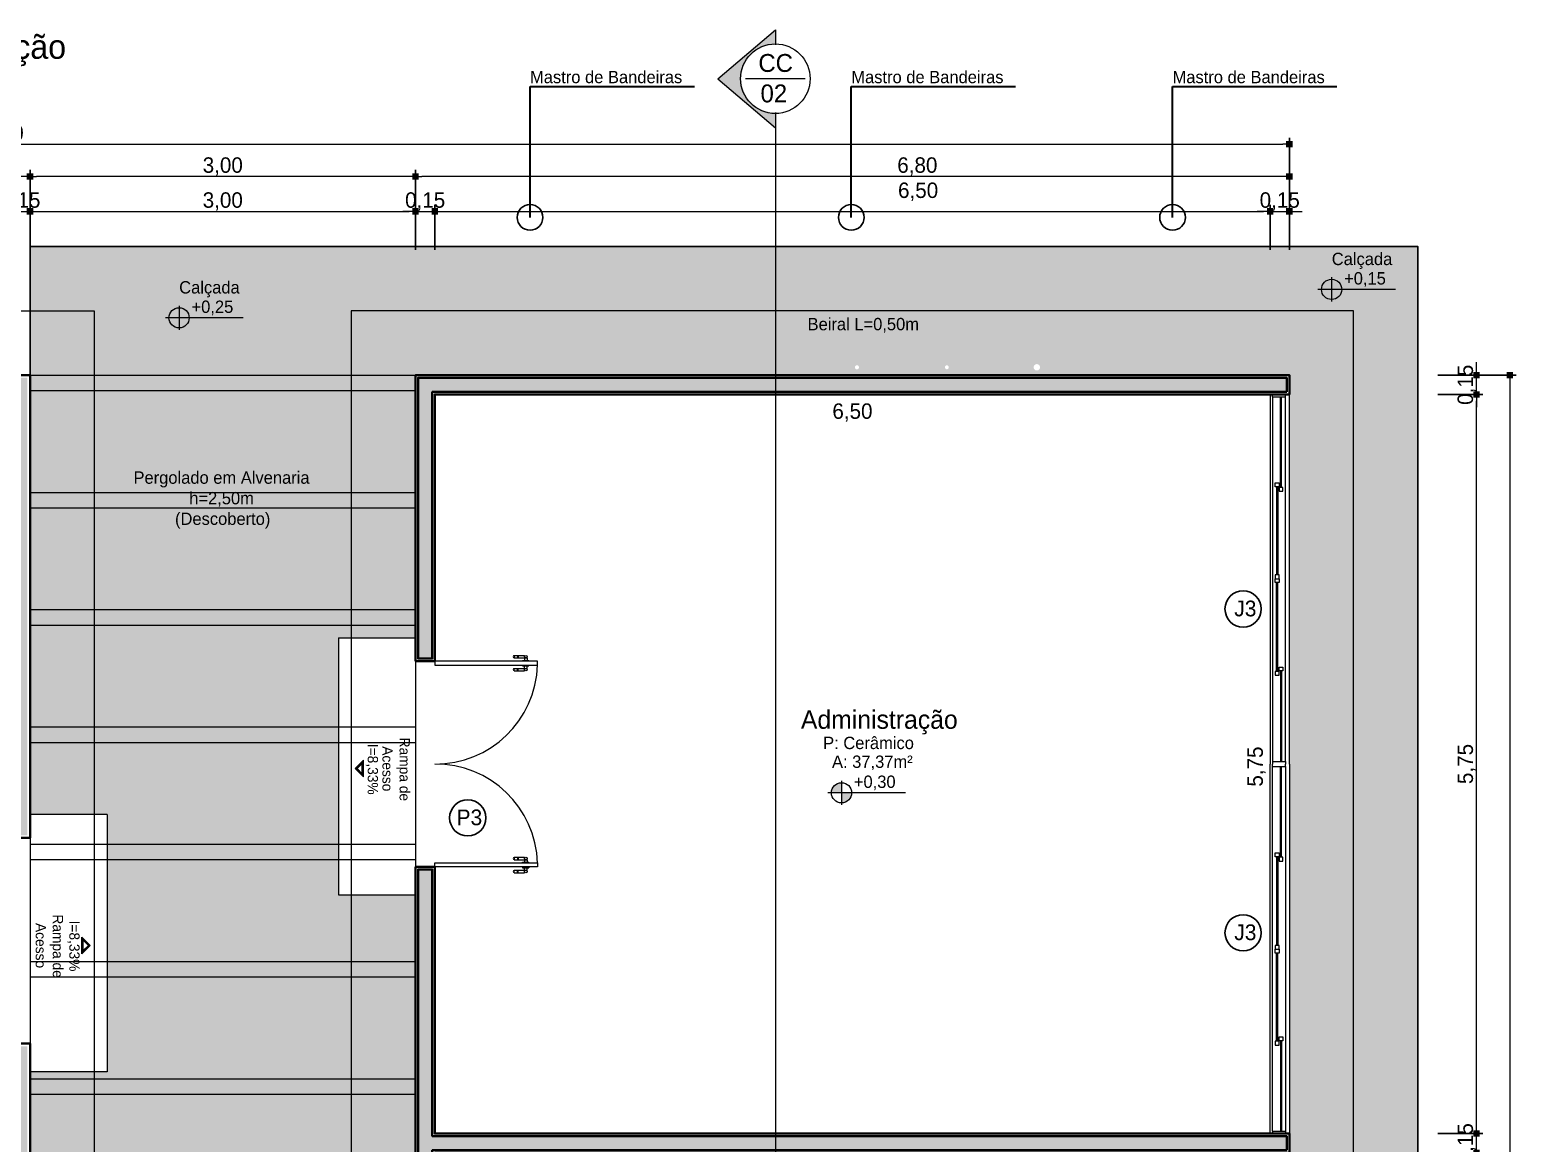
# Model space of a CAD drawing. Header units: millimetres. Extents: x 3006 to 6000, y 1661 to 3774.
# Drawn here: x 3667.03 to 3678.59, y 1816.68 to 1825.34 of the extents above; entities that cross this region are included whole.
import ezdxf

# ---------------------------------------------------------------- set-up
doc = ezdxf.new("R2010")
doc.units = ezdxf.units.MM
doc.header["$LTSCALE"] = 10
doc.linetypes.add('ACAD_ISO03W100', pattern=[30, 12, -18])
for name, color, linetype, lineweight in [('.10', 200, 'Continuous', 9), ('.10 ultra fina', 240, 'Continuous', 5), ('.15', 150, 'Continuous', 15), ('.20', 130, 'Continuous', 20), ('.30', 50, 'Continuous', 30), ('.40', 20, 'Continuous', 40), ('.40 Interno parede', 27, 'Continuous', 40), ('COTAS', 230, 'Continuous', 15), ('MARCAÇÕES', 230, 'Continuous', 15)]:
    doc.layers.add(name, color=color, linetype=linetype, lineweight=lineweight)
for name, color, linetype in [('.20 hachura', 185, 'Continuous'), ('ARQ-MASTRO', 2, 'Continuous'), ('Escrita', 34, 'Continuous')]:
    doc.layers.add(name, color=color, linetype=linetype)
doc.styles.add('Texto Wilian', font='himalaya.ttf')
doc.dimstyles.new('Cota 1-75 Exter WMJ', dxfattribs={"dimtxt": 0.12, "dimasz": 0.05, "dimexe": 0.05, "dimexo": 0.1, "dimgap": 0.002, "dimtad": 1, "dimzin": 1, "dimtxsty": 'Texto Wilian', "dimblk": 'BOXFILLED', "dimcen": 2.5, "dimclrd": 230, "dimclre": 230, "dimclrt": 104, "dimazin": 0, "dimtfac": 1, "dimtix": 1, "dimtmove": 0, "dimatfit": 3, "dimfxl": 0.3, "dimfxlon": 1, "dimlwd": 20, "dimarcsym": 1})
doc.dimstyles.new('Cota 1-75 Interna WMJ', dxfattribs={"dimtxt": 0.12, "dimasz": 0.01, "dimexe": 1.25, "dimexo": 0.625, "dimgap": 0.05, "dimtad": 1, "dimzin": 1, "dimtxsty": 'Texto Wilian', "dimcen": 0, "dimse1": 1, "dimse2": 1, "dimsd1": 1, "dimsd2": 1, "dimclrd": 106, "dimclrt": 104, "dimazin": 0, "dimtfac": 1, "dimtix": 1, "dimtmove": 0, "dimatfit": 3, "dimfxl": 1, "dimlwd": 35, "dimarcsym": 2})

# ---------------------------------------------------------------- blocks, each defined once
blk = doc.blocks.new('_BoxFilled')
at = {"color": 0, "linetype": 'ByBlock', "lineweight": -2}
blk.add_line((-0.5, 0), (-1, 0), dxfattribs=at)
at = {"color": 0, "linetype": 'ByBlock'}
blk.add_solid([(-0.5, 0.5), (0.5, 0.5), (-0.5, -0.5), (0.5, -0.5)], dxfattribs=at)
blk = doc.blocks.new('*D107')
at = {"layer": 'COTAS', "color": 230, "linetype": 'Continuous', "lineweight": 20, "transparency": 16777216}
for p, q in [((3678.285, 1816.805), (3678.285, 1816.855)), ((3678.285, 1816.605), (3678.285, 1816.755)), ((3678.285, 1816.555), (3678.285, 1816.505))]:
    blk.add_line(p, q, dxfattribs=at)
at = {"layer": 'COTAS', "color": 230, "lineweight": -2, "transparency": 16777216}
for p, q in [((3677.985, 1816.755), (3678.335, 1816.755)), ((3677.985, 1816.605), (3678.335, 1816.605))]:
    blk.add_line(p, q, dxfattribs=at)
at = {"layer": 'Defpoints', "color": 0, "transparency": 16777216}
for p in [(3677.485, 1816.755), (3678.285, 1816.755), (3677.485, 1816.605)]:
    blk.add_point(p, dxfattribs=at)
at = {"layer": 'COTAS', "color": 230, "lineweight": 20, "transparency": 16777216, "xscale": 0.05, "yscale": 0.05, "zscale": 0.05}
for p, rotation in [((3678.285, 1816.755), 270), ((3678.285, 1816.605), 90)]:
    blk.add_blockref('_BoxFilled', p, dxfattribs=dict(at, rotation=rotation))
at = {"layer": 'COTAS', "color": 104, "transparency": 16777216, "insert": (3678.209, 1816.68), "char_height": 0.12, "attachment_point": 5, "rotation": 90, "style": 'Texto Wilian'}
blk.add_mtext('0,15', dxfattribs=at)
blk = doc.blocks.new('*D108')
at = {"layer": 'COTAS', "color": 230, "lineweight": -2, "transparency": 16777216}
for p, q in [((3677.985, 1822.505), (3678.335, 1822.505)), ((3677.985, 1816.755), (3678.335, 1816.755))]:
    blk.add_line(p, q, dxfattribs=at)
at = {"layer": 'COTAS', "color": 230, "linetype": 'Continuous', "lineweight": 20, "transparency": 16777216}
blk.add_line((3678.285, 1816.805), (3678.285, 1822.455), dxfattribs=at)
at = {"layer": 'Defpoints', "color": 0, "transparency": 16777216}
for p in [(3677.485, 1822.505), (3678.285, 1822.505), (3677.485, 1816.755)]:
    blk.add_point(p, dxfattribs=at)
at = {"layer": 'COTAS', "color": 230, "lineweight": 20, "transparency": 16777216, "xscale": 0.05, "yscale": 0.05, "zscale": 0.05}
for p, rotation in [((3678.285, 1822.505), 90), ((3678.285, 1816.755), 270)]:
    blk.add_blockref('_BoxFilled', p, dxfattribs=dict(at, rotation=rotation))
at = {"layer": 'COTAS', "color": 104, "transparency": 16777216, "insert": (3678.209, 1819.63), "char_height": 0.12, "attachment_point": 5, "rotation": 90, "style": 'Texto Wilian'}
blk.add_mtext('5,75', dxfattribs=at)
blk = doc.blocks.new('*D109')
at = {"layer": 'COTAS', "color": 230, "linetype": 'Continuous', "lineweight": 20, "transparency": 16777216}
for p, q in [((3678.285, 1822.705), (3678.285, 1822.755)), ((3678.285, 1822.505), (3678.285, 1822.655)), ((3678.285, 1822.455), (3678.285, 1822.405))]:
    blk.add_line(p, q, dxfattribs=at)
at = {"layer": 'COTAS', "color": 230, "lineweight": -2, "transparency": 16777216}
for p, q in [((3677.985, 1822.655), (3678.335, 1822.655)), ((3677.985, 1822.505), (3678.335, 1822.505))]:
    blk.add_line(p, q, dxfattribs=at)
at = {"layer": 'Defpoints', "color": 0, "transparency": 16777216}
for p in [(3676.829, 1822.655), (3678.285, 1822.655), (3676.829, 1822.505)]:
    blk.add_point(p, dxfattribs=at)
at = {"layer": 'COTAS', "color": 230, "lineweight": 20, "transparency": 16777216, "xscale": 0.05, "yscale": 0.05, "zscale": 0.05}
for p, rotation in [((3678.285, 1822.655), 270), ((3678.285, 1822.505), 90)]:
    blk.add_blockref('_BoxFilled', p, dxfattribs=dict(at, rotation=rotation))
at = {"layer": 'COTAS', "color": 104, "transparency": 16777216, "insert": (3678.209, 1822.58), "char_height": 0.12, "attachment_point": 5, "rotation": 90, "style": 'Texto Wilian'}
blk.add_mtext('0,15', dxfattribs=at)
blk = doc.blocks.new('*D85')
at = {"layer": 'COTAS', "color": 230, "lineweight": -2, "transparency": 16777216}
for p, q in [((3678.245, 1822.655), (3678.595, 1822.655)), ((3678.245, 1805.205), (3678.595, 1805.205))]:
    blk.add_line(p, q, dxfattribs=at)
at = {"layer": 'COTAS', "color": 230, "linetype": 'Continuous', "lineweight": 20, "transparency": 16777216}
blk.add_line((3678.545, 1822.605), (3678.545, 1805.255), dxfattribs=at)
at = {"layer": 'Defpoints', "color": 0, "transparency": 16777216}
for p in [(3678.009, 1822.655), (3678.009, 1805.205), (3678.545, 1805.205)]:
    blk.add_point(p, dxfattribs=at)
at = {"layer": 'COTAS', "color": 230, "lineweight": 20, "transparency": 16777216, "xscale": 0.05, "yscale": 0.05, "zscale": 0.05}
for p, rotation in [((3678.545, 1822.655), 90), ((3678.545, 1805.205), 270)]:
    blk.add_blockref('_BoxFilled', p, dxfattribs=dict(at, rotation=rotation))
at = {"layer": 'COTAS', "color": 104, "transparency": 16777216, "insert": (3678.468, 1813.93), "char_height": 0.12, "attachment_point": 5, "rotation": 90, "style": 'Texto Wilian'}
blk.add_mtext('17,45', dxfattribs=at)
blk = doc.blocks.new('*D112')
at = {"layer": 'COTAS', "color": 230, "linetype": 'Continuous', "lineweight": 20, "transparency": 16777216}
for p, q in [((3666.829, 1823.929), (3666.779, 1823.929)), ((3666.879, 1823.929), (3667.029, 1823.929)), ((3667.079, 1823.929), (3667.129, 1823.929))]:
    blk.add_line(p, q, dxfattribs=at)
at = {"layer": 'COTAS', "color": 230, "lineweight": -2, "transparency": 16777216}
for p, q in [((3666.879, 1823.629), (3666.879, 1823.979)), ((3667.029, 1823.629), (3667.029, 1823.979))]:
    blk.add_line(p, q, dxfattribs=at)
at = {"layer": 'Defpoints', "color": 0, "transparency": 16777216}
for p in [(3667.029, 1823.929), (3666.879, 1823.266), (3667.029, 1823.296)]:
    blk.add_point(p, dxfattribs=at)
at = {"layer": 'COTAS', "color": 230, "lineweight": 20, "transparency": 16777216, "xscale": 0.05, "yscale": 0.05, "zscale": 0.05}
blk.add_blockref('_BoxFilled', (3666.879, 1823.929), dxfattribs=at)
at = {"layer": 'COTAS', "color": 230, "lineweight": 20, "transparency": 16777216, "xscale": 0.05, "yscale": 0.05, "zscale": 0.05, "rotation": 180}
blk.add_blockref('_BoxFilled', (3667.029, 1823.929), dxfattribs=at)
at = {"layer": 'COTAS', "color": 104, "transparency": 16777216, "insert": (3666.954, 1824.006), "char_height": 0.12, "attachment_point": 5, "style": 'Texto Wilian'}
blk.add_mtext('0,15', dxfattribs=at)
blk = doc.blocks.new('*D113')
at = {"layer": 'COTAS', "color": 230, "lineweight": -2, "transparency": 16777216}
for p, q in [((3667.029, 1823.629), (3667.029, 1823.979)), ((3670.029, 1823.629), (3670.029, 1823.979))]:
    blk.add_line(p, q, dxfattribs=at)
at = {"layer": 'COTAS', "color": 230, "linetype": 'Continuous', "lineweight": 20, "transparency": 16777216}
blk.add_line((3667.079, 1823.929), (3669.979, 1823.929), dxfattribs=at)
at = {"layer": 'Defpoints', "color": 0, "transparency": 16777216}
for p in [(3670.029, 1823.929), (3667.029, 1823.296), (3670.029, 1823.296)]:
    blk.add_point(p, dxfattribs=at)
at = {"layer": 'COTAS', "color": 230, "lineweight": 20, "transparency": 16777216, "xscale": 0.05, "yscale": 0.05, "zscale": 0.05, "rotation": 180}
blk.add_blockref('_BoxFilled', (3667.029, 1823.929), dxfattribs=at)
at = {"layer": 'COTAS', "color": 230, "lineweight": 20, "transparency": 16777216, "xscale": 0.05, "yscale": 0.05, "zscale": 0.05}
blk.add_blockref('_BoxFilled', (3670.029, 1823.929), dxfattribs=at)
at = {"layer": 'COTAS', "color": 104, "transparency": 16777216, "insert": (3668.529, 1824.006), "char_height": 0.12, "attachment_point": 5, "style": 'Texto Wilian'}
blk.add_mtext('3,00', dxfattribs=at)
blk = doc.blocks.new('*D114')
at = {"layer": 'COTAS', "color": 230, "linetype": 'Continuous', "lineweight": 20, "transparency": 16777216}
for p, q in [((3669.979, 1823.929), (3669.929, 1823.929)), ((3670.029, 1823.929), (3670.179, 1823.929)), ((3670.229, 1823.929), (3670.279, 1823.929))]:
    blk.add_line(p, q, dxfattribs=at)
at = {"layer": 'COTAS', "color": 230, "lineweight": -2, "transparency": 16777216}
for p, q in [((3670.029, 1823.629), (3670.029, 1823.979)), ((3670.179, 1823.629), (3670.179, 1823.979))]:
    blk.add_line(p, q, dxfattribs=at)
at = {"layer": 'Defpoints', "color": 0, "transparency": 16777216}
for p in [(3670.179, 1823.929), (3670.029, 1823.296), (3670.179, 1823.266)]:
    blk.add_point(p, dxfattribs=at)
at = {"layer": 'COTAS', "color": 230, "lineweight": 20, "transparency": 16777216, "xscale": 0.05, "yscale": 0.05, "zscale": 0.05}
blk.add_blockref('_BoxFilled', (3670.029, 1823.929), dxfattribs=at)
at = {"layer": 'COTAS', "color": 230, "lineweight": 20, "transparency": 16777216, "xscale": 0.05, "yscale": 0.05, "zscale": 0.05, "rotation": 180}
blk.add_blockref('_BoxFilled', (3670.179, 1823.929), dxfattribs=at)
at = {"layer": 'COTAS', "color": 104, "transparency": 16777216, "insert": (3670.104, 1824.006), "char_height": 0.12, "attachment_point": 5, "style": 'Texto Wilian'}
blk.add_mtext('0,15', dxfattribs=at)
blk = doc.blocks.new('*D115')
at = {"layer": 'COTAS', "color": 230, "lineweight": -2, "transparency": 16777216}
for p, q in [((3670.179, 1823.629), (3670.179, 1823.979)), ((3676.679, 1823.629), (3676.679, 1823.979))]:
    blk.add_line(p, q, dxfattribs=at)
at = {"layer": 'COTAS', "color": 230, "linetype": 'Continuous', "lineweight": 20, "transparency": 16777216}
blk.add_line((3670.229, 1823.929), (3676.629, 1823.929), dxfattribs=at)
at = {"layer": 'Defpoints', "color": 0, "transparency": 16777216}
for p in [(3676.679, 1823.929), (3670.179, 1823.266), (3676.679, 1823.266)]:
    blk.add_point(p, dxfattribs=at)
at = {"layer": 'COTAS', "color": 230, "lineweight": 20, "transparency": 16777216, "xscale": 0.05, "yscale": 0.05, "zscale": 0.05, "rotation": 180}
blk.add_blockref('_BoxFilled', (3670.179, 1823.929), dxfattribs=at)
at = {"layer": 'COTAS', "color": 230, "lineweight": 20, "transparency": 16777216, "xscale": 0.05, "yscale": 0.05, "zscale": 0.05}
blk.add_blockref('_BoxFilled', (3676.679, 1823.929), dxfattribs=at)
at = {"layer": 'COTAS', "color": 104, "transparency": 16777216, "insert": (3673.94, 1824.082), "char_height": 0.12, "attachment_point": 5, "style": 'Texto Wilian'}
blk.add_mtext('6,50', dxfattribs=at)
blk = doc.blocks.new('*D116')
at = {"layer": 'COTAS', "color": 230, "linetype": 'Continuous', "lineweight": 20, "transparency": 16777216}
for p, q in [((3676.629, 1823.929), (3676.579, 1823.929)), ((3676.679, 1823.929), (3676.829, 1823.929)), ((3676.879, 1823.929), (3676.929, 1823.929))]:
    blk.add_line(p, q, dxfattribs=at)
at = {"layer": 'COTAS', "color": 230, "lineweight": -2, "transparency": 16777216}
for p, q in [((3676.679, 1823.629), (3676.679, 1823.979)), ((3676.829, 1823.629), (3676.829, 1823.979))]:
    blk.add_line(p, q, dxfattribs=at)
at = {"layer": 'Defpoints', "color": 0, "transparency": 16777216}
for p in [(3676.829, 1823.929), (3676.679, 1823.266), (3676.829, 1823.266)]:
    blk.add_point(p, dxfattribs=at)
at = {"layer": 'COTAS', "color": 230, "lineweight": 20, "transparency": 16777216, "xscale": 0.05, "yscale": 0.05, "zscale": 0.05}
blk.add_blockref('_BoxFilled', (3676.679, 1823.929), dxfattribs=at)
at = {"layer": 'COTAS', "color": 230, "lineweight": 20, "transparency": 16777216, "xscale": 0.05, "yscale": 0.05, "zscale": 0.05, "rotation": 180}
blk.add_blockref('_BoxFilled', (3676.829, 1823.929), dxfattribs=at)
at = {"layer": 'COTAS', "color": 104, "transparency": 16777216, "insert": (3676.754, 1824.006), "char_height": 0.12, "attachment_point": 5, "style": 'Texto Wilian'}
blk.add_mtext('0,15', dxfattribs=at)
blk = doc.blocks.new('*D117')
at = {"layer": 'COTAS', "color": 230, "lineweight": -2, "transparency": 16777216}
for p, q in [((3670.029, 1823.901), (3670.029, 1824.251)), ((3676.829, 1823.901), (3676.829, 1824.251))]:
    blk.add_line(p, q, dxfattribs=at)
at = {"layer": 'COTAS', "color": 230, "linetype": 'Continuous', "lineweight": 20, "transparency": 16777216}
blk.add_line((3676.779, 1824.201), (3670.079, 1824.201), dxfattribs=at)
at = {"layer": 'Defpoints', "color": 0, "transparency": 16777216}
for p in [(3670.029, 1824.201), (3670.029, 1823.763), (3676.829, 1823.763)]:
    blk.add_point(p, dxfattribs=at)
at = {"layer": 'COTAS', "color": 230, "lineweight": 20, "transparency": 16777216, "xscale": 0.05, "yscale": 0.05, "zscale": 0.05, "rotation": 180}
blk.add_blockref('_BoxFilled', (3670.029, 1824.201), dxfattribs=at)
at = {"layer": 'COTAS', "color": 230, "lineweight": 20, "transparency": 16777216, "xscale": 0.05, "yscale": 0.05, "zscale": 0.05}
blk.add_blockref('_BoxFilled', (3676.829, 1824.201), dxfattribs=at)
at = {"layer": 'COTAS', "color": 104, "transparency": 16777216, "insert": (3673.934, 1824.278), "char_height": 0.12, "attachment_point": 5, "style": 'Texto Wilian'}
blk.add_mtext('6,80', dxfattribs=at)
blk = doc.blocks.new('*D118')
at = {"layer": 'COTAS', "color": 230, "lineweight": -2, "transparency": 16777216}
for p, q in [((3667.029, 1823.901), (3667.029, 1824.251)), ((3670.029, 1823.901), (3670.029, 1824.251))]:
    blk.add_line(p, q, dxfattribs=at)
at = {"layer": 'COTAS', "color": 230, "linetype": 'Continuous', "lineweight": 20, "transparency": 16777216}
blk.add_line((3669.979, 1824.201), (3667.079, 1824.201), dxfattribs=at)
at = {"layer": 'Defpoints', "color": 0, "transparency": 16777216}
for p in [(3667.029, 1824.201), (3667.029, 1823.763), (3670.029, 1823.763)]:
    blk.add_point(p, dxfattribs=at)
at = {"layer": 'COTAS', "color": 230, "lineweight": 20, "transparency": 16777216, "xscale": 0.05, "yscale": 0.05, "zscale": 0.05, "rotation": 180}
blk.add_blockref('_BoxFilled', (3667.029, 1824.201), dxfattribs=at)
at = {"layer": 'COTAS', "color": 230, "lineweight": 20, "transparency": 16777216, "xscale": 0.05, "yscale": 0.05, "zscale": 0.05}
blk.add_blockref('_BoxFilled', (3670.029, 1824.201), dxfattribs=at)
at = {"layer": 'COTAS', "color": 104, "transparency": 16777216, "insert": (3668.529, 1824.278), "char_height": 0.12, "attachment_point": 5, "style": 'Texto Wilian'}
blk.add_mtext('3,00', dxfattribs=at)
blk = doc.blocks.new('*D119')
at = {"layer": 'COTAS', "color": 230, "lineweight": -2, "transparency": 16777216}
for p, q in [((3656.729, 1823.901), (3656.729, 1824.251)), ((3667.029, 1823.901), (3667.029, 1824.251))]:
    blk.add_line(p, q, dxfattribs=at)
at = {"layer": 'COTAS', "color": 230, "linetype": 'Continuous', "lineweight": 20, "transparency": 16777216}
blk.add_line((3666.979, 1824.201), (3656.779, 1824.201), dxfattribs=at)
at = {"layer": 'Defpoints', "color": 0, "transparency": 16777216}
for p in [(3656.729, 1824.201), (3656.729, 1823.763), (3667.029, 1823.763)]:
    blk.add_point(p, dxfattribs=at)
at = {"layer": 'COTAS', "color": 230, "lineweight": 20, "transparency": 16777216, "xscale": 0.05, "yscale": 0.05, "zscale": 0.05, "rotation": 180}
blk.add_blockref('_BoxFilled', (3656.729, 1824.201), dxfattribs=at)
at = {"layer": 'COTAS', "color": 230, "lineweight": 20, "transparency": 16777216, "xscale": 0.05, "yscale": 0.05, "zscale": 0.05}
blk.add_blockref('_BoxFilled', (3667.029, 1824.201), dxfattribs=at)
at = {"layer": 'COTAS', "color": 104, "transparency": 16777216, "insert": (3661.879, 1824.278), "char_height": 0.12, "attachment_point": 5, "style": 'Texto Wilian'}
blk.add_mtext('10,30', dxfattribs=at)
blk = doc.blocks.new('*D86')
at = {"layer": 'COTAS', "color": 230, "lineweight": -2, "transparency": 16777216}
for p, q in [((3656.729, 1824.152), (3656.729, 1824.502)), ((3676.829, 1824.152), (3676.829, 1824.502))]:
    blk.add_line(p, q, dxfattribs=at)
at = {"layer": 'COTAS', "color": 230, "linetype": 'Continuous', "lineweight": 20, "transparency": 16777216}
blk.add_line((3656.779, 1824.452), (3676.779, 1824.452), dxfattribs=at)
at = {"layer": 'Defpoints', "color": 0, "transparency": 16777216}
for p in [(3676.829, 1824.452), (3656.729, 1823.763), (3676.829, 1823.763)]:
    blk.add_point(p, dxfattribs=at)
at = {"layer": 'COTAS', "color": 230, "lineweight": 20, "transparency": 16777216, "xscale": 0.05, "yscale": 0.05, "zscale": 0.05, "rotation": 180}
blk.add_blockref('_BoxFilled', (3656.729, 1824.452), dxfattribs=at)
at = {"layer": 'COTAS', "color": 230, "lineweight": 20, "transparency": 16777216, "xscale": 0.05, "yscale": 0.05, "zscale": 0.05}
blk.add_blockref('_BoxFilled', (3676.829, 1824.452), dxfattribs=at)
at = {"layer": 'COTAS', "color": 104, "transparency": 16777216, "insert": (3666.779, 1824.529), "char_height": 0.12, "attachment_point": 5, "style": 'Texto Wilian'}
blk.add_mtext('20,10', dxfattribs=at)
blk = doc.blocks.new('*D129')
at = {"layer": 'Defpoints', "color": 0, "transparency": 16777216}
for p in [(3670.179, 1822.505), (3676.679, 1822.505), (3676.679, 1822.24)]:
    blk.add_point(p, dxfattribs=at)
at = {"layer": 'COTAS', "color": 104, "transparency": 16777216, "insert": (3673.429, 1822.364), "char_height": 0.12, "attachment_point": 5, "style": 'Texto Wilian'}
blk.add_mtext('6,50', dxfattribs=at)
blk = doc.blocks.new('*D130')
at = {"layer": 'Defpoints', "color": 0, "transparency": 16777216}
for p in [(3670.179, 1822.505), (3670.179, 1816.755), (3676.699, 1816.755)]:
    blk.add_point(p, dxfattribs=at)
at = {"layer": 'COTAS', "color": 104, "transparency": 16777216, "insert": (3676.574, 1819.61), "char_height": 0.12, "attachment_point": 5, "rotation": 90, "style": 'Texto Wilian'}
blk.add_mtext('5,75', dxfattribs=at)

msp = doc.modelspace()

# ---------------------------------------------------------------- hatches: boundary and pattern name
at = {"layer": '.10', "lineweight": 9}
h = msp.add_hatch(color=200, dxfattribs=at)
h.dxf.hatch_style = 1
h.paths.add_polyline_path([(3672.829, 1824.697), (3672.829, 1824.58), (3672.382, 1824.961), (3672.829, 1825.342), (3672.829, 1825.225, 1)])
at = {"layer": '.10 ultra fina', "lineweight": 5}
h = msp.add_hatch(color=240, dxfattribs=at)
h.dxf.hatch_style = 1
h.paths.add_polyline_path([(3669.624, 1819.529), (3669.624, 1819.659), (3669.56, 1819.594)])
h.paths.add_polyline_path([(3669.614, 1819.554), (3669.574, 1819.594), (3669.614, 1819.634)], flags=16)
h = msp.add_hatch(color=240, dxfattribs=at)
h.dxf.hatch_style = 1
h.paths.add_polyline_path([(3667.498, 1818.219), (3667.433, 1818.284), (3667.433, 1818.154)])
h.paths.add_polyline_path([(3667.443, 1818.179), (3667.443, 1818.259), (3667.483, 1818.219)], flags=16)
at = {"layer": '.20 hachura'}
h = msp.add_hatch(dxfattribs=at)
h.set_pattern_fill('AR-HBONE', color=185, scale=0.001)
h.set_pattern_definition([(45, (0.5, -60.05557), (0, 0.143684098), [0.3048, -0.1016]), (135, (0.57184, -59.98373), (1e-17, 0.143684098), [0.3048, -0.1016])])
h.paths.add_polyline_path([(3670.029, 1818.611), (3669.429, 1818.611), (3669.429, 1820.611), (3670.029, 1820.611), (3670.029, 1822.655), (3676.829, 1822.655), (3676.829, 1805.205), (3670.029, 1805.205), (3670.029, 1807.33), (3669.429, 1807.33), (3669.429, 1809.039), (3670.029, 1809.03), (3670.029, 1812.83), (3669.429, 1812.83), (3669.429, 1815.03), (3670.029, 1815.03)], flags=16)
h.paths.add_polyline_path([(3670.029, 1818.83), (3670.179, 1818.83), (3670.179, 1816.755), (3676.679, 1816.755), (3676.829, 1816.755), (3676.829, 1816.605), (3676.809, 1816.605), (3676.809, 1814.005), (3676.829, 1814.005), (3676.829, 1813.855), (3676.809, 1813.855), (3676.809, 1811.255), (3676.829, 1811.255), (3676.829, 1811.105), (3676.679, 1811.105), (3670.179, 1811.105), (3670.179, 1809.03), (3670.029, 1809.03), (3670.029, 1812.93), (3670.279, 1812.93), (3670.279, 1812.78), (3670.179, 1812.78), (3670.179, 1811.255), (3676.679, 1811.255), (3676.709, 1811.255), (3676.709, 1813.855), (3676.679, 1813.855), (3673.629, 1813.855), (3673.629, 1812.78), (3671.079, 1812.78), (3671.079, 1812.93), (3671.629, 1812.93), (3671.659, 1812.93), (3671.659, 1814.93), (3671.629, 1814.93), (3671.079, 1814.93), (3671.079, 1815.08), (3673.629, 1815.08), (3673.629, 1814.005), (3676.679, 1814.005), (3676.709, 1814.005), (3676.709, 1816.605), (3676.679, 1816.605), (3670.179, 1816.605), (3670.179, 1815.08), (3670.279, 1815.08), (3670.279, 1814.93), (3670.029, 1814.93)], flags=0)
h.paths.add_polyline_path([(3669.624, 1813.848), (3669.56, 1813.913), (3669.624, 1813.978)], flags=0)
h.paths.add_polyline_path([(3669.624, 1819.529), (3669.56, 1819.594), (3669.624, 1819.659)], flags=0)
h.paths.add_polyline_path([(3670.029, 1820.43), (3670.029, 1822.655), (3676.829, 1822.655), (3676.829, 1822.505), (3676.679, 1822.505), (3670.179, 1822.505), (3670.179, 1820.43)], flags=0)
h.paths.add_polyline_path([(3669.624, 1808.129), (3669.56, 1808.194), (3669.624, 1808.259)], flags=0)
h.paths.add_polyline_path([(3670.029, 1807.43), (3670.179, 1807.43), (3670.179, 1805.355), (3676.679, 1805.355), (3676.829, 1805.355), (3676.829, 1805.205), (3670.029, 1805.205)], flags=0)
edge = h.paths.add_edge_path(flags=16)
edge.add_arc((3673.464, 1822.716), 0.0158, 0, 360)
edge = h.paths.add_edge_path(flags=16)
edge.add_arc((3674.164, 1822.716), 0.0152, 0, 360)
edge = h.paths.add_edge_path(flags=16)
edge.add_arc((3674.864, 1822.716), 0.0249, 0, 360)
h.paths.add_polyline_path([(3677.829, 1823.655), (3668.529, 1823.655), (3667.029, 1823.655), (3667.029, 1822.655), (3667.029, 1819.236), (3667.629, 1819.236), (3667.629, 1817.236), (3667.029, 1817.236), (3667.029, 1810.586), (3667.629, 1810.586), (3667.629, 1808.586), (3667.029, 1808.586), (3667.029, 1805.205), (3667.029, 1804.205), (3668.529, 1804.205), (3677.829, 1804.205)])
h = msp.add_hatch(color=185, dxfattribs=at)
h.dxf.hatch_style = 1
h.paths.add_polyline_path([(3667.009, 1817.435), (3666.899, 1817.435), (3666.899, 1813.985), (3656.749, 1813.985), (3656.749, 1813.875), (3666.899, 1813.875), (3666.899, 1810.425), (3667.009, 1810.425)])
h.paths.add_polyline_path([(3670.159, 1818.81), (3670.049, 1818.81), (3670.049, 1814.95), (3670.259, 1814.95), (3670.259, 1815.06), (3670.159, 1815.06), (3670.159, 1816.625), (3676.679, 1816.625), (3676.809, 1816.625), (3676.809, 1816.735), (3676.679, 1816.735), (3670.159, 1816.735)])
h.paths.add_polyline_path([(3670.159, 1822.525), (3676.679, 1822.525), (3676.809, 1822.525), (3676.809, 1822.635), (3670.049, 1822.635), (3670.049, 1820.45), (3670.159, 1820.45)])
h.paths.add_polyline_path([(3667.009, 1822.635), (3656.749, 1822.635), (3656.749, 1822.525), (3666.899, 1822.525), (3666.899, 1819.075), (3667.009, 1819.075)])
h.paths.add_polyline_path([(3673.609, 1815.06), (3671.099, 1815.06), (3671.099, 1814.95), (3671.649, 1814.95), (3671.759, 1814.95), (3673.499, 1814.95), (3673.499, 1812.91), (3671.759, 1812.91), (3671.649, 1812.91), (3671.099, 1812.91), (3671.099, 1812.8), (3673.609, 1812.8), (3673.609, 1813.875), (3676.679, 1813.875), (3676.809, 1813.875), (3676.809, 1813.985), (3676.679, 1813.985), (3673.609, 1813.985)])
h.paths.add_polyline_path([(3670.159, 1812.8), (3670.259, 1812.8), (3670.259, 1812.91), (3670.049, 1812.91), (3670.049, 1809.05), (3670.159, 1809.05), (3670.159, 1811.125), (3676.679, 1811.125), (3676.809, 1811.125), (3676.809, 1811.235), (3676.679, 1811.235), (3670.159, 1811.235)])
h.paths.add_polyline_path([(3667.009, 1808.785), (3666.899, 1808.785), (3666.899, 1805.335), (3656.749, 1805.335), (3656.749, 1805.225), (3667.009, 1805.225)])
at = {"layer": 'MARCAÇÕES'}
h = msp.add_hatch(color=256, dxfattribs=at)
h.paths.add_polyline_path([(3677.158, 1823.401, 0.414214), (3677.079, 1823.322), (3677.158, 1823.322)])
h.paths.add_polyline_path([(3677.237, 1823.322), (3677.158, 1823.322), (3677.158, 1823.243, 0.414214)])
h = msp.add_hatch(color=256, dxfattribs=at)
h.paths.add_polyline_path([(3668.189, 1823.18, 0.414214), (3668.11, 1823.101), (3668.189, 1823.101)])
h.paths.add_polyline_path([(3668.268, 1823.101), (3668.189, 1823.101), (3668.189, 1823.022, 0.414214)])
h = msp.add_hatch(color=256, dxfattribs=at)
h.paths.add_polyline_path([(3673.344, 1819.484, 0.414214), (3673.265, 1819.406), (3673.344, 1819.406)])
h.paths.add_polyline_path([(3673.423, 1819.406), (3673.344, 1819.406), (3673.344, 1819.327, 0.414214)])

# ---------------------------------------------------------------- linework, layer by layer
at = {"layer": '.10', "color": 200, "lineweight": 9}
for p, q in [((3672.382, 1824.961), (3672.829, 1825.342)), ((3672.829, 1825.342), (3672.829, 1825.225)), ((3672.382, 1824.961), (3672.829, 1824.58)), ((3673.06, 1824.961), (3672.597, 1824.961)), ((3672.829, 1824.697), (3672.829, 1824.58)), ((3670.029, 1820.43), (3670.029, 1818.792)), ((3667.029, 1819.055), (3667.029, 1817.417))]:
    msp.add_line(p, q, dxfattribs=at)
at = {"layer": '.10', "color": 200, "linetype": 'ACAD_ISO03W100', "lineweight": 9, "ltscale": 0.1}
for p, q in [((3672.829, 1803.058), (3672.829, 1824.58)), ((3672.829, 1824.58), (3672.829, 1803.058))]:
    msp.add_line(p, q, dxfattribs=at)
at = {"layer": '.10', "color": 200, "lineweight": 9}
msp.add_circle((3672.829, 1824.961), 0.271, dxfattribs=at)
at = {"layer": '.10 ultra fina', "color": 240, "lineweight": 5}
for p, q in [((3676.699, 1822.485), (3676.699, 1819.65)), ((3676.799, 1819.65), (3676.799, 1822.485)), ((3669.429, 1820.611), (3670.029, 1820.611)), ((3676.699, 1816.775), (3676.699, 1819.61)), ((3676.799, 1819.61), (3676.799, 1816.775)), ((3667.629, 1819.236), (3667.029, 1819.236)), ((3669.429, 1818.611), (3670.029, 1818.611)), ((3667.629, 1817.236), (3667.029, 1817.236))]:
    msp.add_line(p, q, dxfattribs=at)
for points in [[(3669.429, 1820.611), (3669.429, 1818.611)], [(3667.629, 1819.236), (3667.629, 1817.236)]]:
    msp.add_lwpolyline(points, dxfattribs=at)
for points in [[(3669.624, 1819.529), (3669.624, 1819.659), (3669.56, 1819.594)], [(3669.614, 1819.634), (3669.574, 1819.594), (3669.614, 1819.554)], [(3667.433, 1818.154), (3667.433, 1818.284), (3667.498, 1818.219)], [(3667.443, 1818.259), (3667.483, 1818.219), (3667.443, 1818.179)]]:
    msp.add_lwpolyline(points, close=True, dxfattribs=at)
at = {"layer": '.15', "color": 150, "lineweight": 15}
for p, q in [((3667.029, 1822.655), (3670.029, 1822.655)), ((3667.029, 1822.535), (3670.029, 1822.535)), ((3676.679, 1822.505), (3676.679, 1819.63)), ((3676.759, 1821.782), (3676.759, 1822.485)), ((3676.769, 1821.782), (3676.769, 1822.485)), ((3676.829, 1819.63), (3676.829, 1822.505)), ((3667.029, 1821.743), (3670.029, 1821.743)), ((3676.729, 1821.786), (3676.729, 1821.101)), ((3676.739, 1821.786), (3676.739, 1821.101)), ((3667.029, 1821.623), (3670.029, 1821.623)), ((3676.729, 1820.35), (3676.729, 1821.041)), ((3676.739, 1820.35), (3676.739, 1821.041)), ((3667.029, 1820.831), (3670.029, 1820.831)), ((3667.029, 1820.711), (3670.029, 1820.711)), ((3670.797, 1820.475), (3670.877, 1820.475)), ((3670.797, 1820.475), (3670.797, 1820.455)), ((3670.797, 1820.455), (3670.877, 1820.455)), ((3670.822, 1820.475), (3670.822, 1820.455)), ((3670.827, 1820.475), (3670.827, 1820.455)), ((3670.847, 1820.475), (3670.877, 1820.475)), ((3670.847, 1820.455), (3670.877, 1820.455)), ((3670.862, 1820.436), (3670.912, 1820.436)), ((3670.862, 1820.43), (3670.862, 1820.436)), ((3670.877, 1820.475), (3670.877, 1820.455)), ((3670.877, 1820.455), (3670.897, 1820.455)), ((3670.877, 1820.455), (3670.877, 1820.436)), ((3670.897, 1820.455), (3670.897, 1820.436)), ((3670.912, 1820.43), (3670.912, 1820.436)), ((3670.797, 1820.374), (3670.877, 1820.374)), ((3670.797, 1820.354), (3670.797, 1820.374)), ((3670.797, 1820.354), (3670.877, 1820.354)), ((3670.822, 1820.354), (3670.822, 1820.374)), ((3670.827, 1820.354), (3670.827, 1820.374)), ((3670.847, 1820.374), (3670.877, 1820.374)), ((3670.847, 1820.354), (3670.877, 1820.354)), ((3670.862, 1820.4), (3670.862, 1820.393)), ((3670.862, 1820.393), (3670.912, 1820.393)), ((3670.877, 1820.374), (3670.877, 1820.393)), ((3670.877, 1820.354), (3670.877, 1820.374)), ((3670.877, 1820.374), (3670.897, 1820.374)), ((3670.897, 1820.374), (3670.897, 1820.393)), ((3670.912, 1820.4), (3670.912, 1820.393)), ((3676.759, 1820.354), (3676.759, 1819.65)), ((3676.769, 1820.354), (3676.769, 1819.65)), ((3667.029, 1819.918), (3670.029, 1819.918)), ((3667.029, 1819.798), (3670.029, 1819.798)), ((3676.679, 1816.755), (3676.679, 1819.63)), ((3676.829, 1819.63), (3676.829, 1816.755)), ((3676.759, 1818.905), (3676.759, 1819.61)), ((3676.769, 1818.905), (3676.769, 1819.61)), ((3667.029, 1819.006), (3670.029, 1819.006)), ((3667.029, 1818.886), (3670.029, 1818.886)), ((3670.797, 1818.905), (3670.797, 1818.885)), ((3670.797, 1818.905), (3670.877, 1818.905)), ((3670.797, 1818.885), (3670.877, 1818.885)), ((3670.822, 1818.905), (3670.822, 1818.885)), ((3670.827, 1818.905), (3670.827, 1818.885)), ((3670.847, 1818.905), (3670.877, 1818.905)), ((3670.847, 1818.885), (3670.877, 1818.885)), ((3670.862, 1818.86), (3670.862, 1818.866)), ((3670.862, 1818.866), (3670.912, 1818.866)), ((3670.862, 1818.83), (3670.862, 1818.823)), ((3670.862, 1818.823), (3670.912, 1818.823)), ((3670.877, 1818.905), (3670.877, 1818.885)), ((3670.877, 1818.885), (3670.877, 1818.866)), ((3670.877, 1818.885), (3670.897, 1818.885)), ((3670.877, 1818.804), (3670.877, 1818.823)), ((3670.897, 1818.885), (3670.897, 1818.866)), ((3670.897, 1818.804), (3670.897, 1818.823)), ((3670.912, 1818.86), (3670.912, 1818.866)), ((3670.912, 1818.83), (3670.912, 1818.823)), ((3676.729, 1818.909), (3676.729, 1818.219)), ((3676.739, 1818.909), (3676.739, 1818.219)), ((3670.797, 1818.804), (3670.877, 1818.804)), ((3670.797, 1818.784), (3670.797, 1818.804)), ((3670.797, 1818.784), (3670.877, 1818.784)), ((3670.822, 1818.784), (3670.822, 1818.804)), ((3670.827, 1818.784), (3670.827, 1818.804)), ((3670.847, 1818.804), (3670.877, 1818.804)), ((3670.847, 1818.784), (3670.877, 1818.784)), ((3670.877, 1818.804), (3670.897, 1818.804)), ((3670.877, 1818.784), (3670.877, 1818.804)), ((3676.729, 1817.474), (3676.729, 1818.159)), ((3676.739, 1817.474), (3676.739, 1818.159)), ((3667.029, 1818.094), (3670.029, 1818.094)), ((3667.029, 1817.974), (3670.029, 1817.974)), ((3676.759, 1817.477), (3676.759, 1816.775)), ((3676.769, 1817.477), (3676.769, 1816.775)), ((3667.029, 1817.182), (3670.029, 1817.182)), ((3667.029, 1817.062), (3670.029, 1817.062))]:
    msp.add_line(p, q, dxfattribs=at)
for points in [[(3656.229, 1823.155), (3667.529, 1823.155), (3667.529, 1804.705), (3656.229, 1804.705)], [(3669.529, 1804.705), (3677.329, 1804.705), (3677.329, 1823.155), (3669.529, 1823.155)]]:
    msp.add_lwpolyline(points, close=True, dxfattribs=at)
for centre in [(3670.887, 1820.465), (3670.887, 1820.364), (3670.887, 1818.895), (3670.887, 1818.794)]:
    msp.add_circle(centre, 0.01, dxfattribs=at)
for centre, radius, start, end in [((3670.797, 1820.465), 0.00749, 90, 270), ((3670.184, 1820.425), 0.795, 269.5928, 358.2178), ((3670.797, 1820.364), 0.00749, 90, 270), ((3670.184, 1818.835), 0.795, 1.7822, 90.4072), ((3670.797, 1818.895), 0.00749, 90, 270), ((3670.797, 1818.794), 0.00749, 90, 270)]:
    msp.add_arc(centre, radius, start, end, dxfattribs=at)
at = {"layer": '.20', "color": 130, "lineweight": 20}
for p, q in [((3676.699, 1822.485), (3676.699, 1822.505)), ((3676.699, 1822.485), (3676.799, 1822.485)), ((3676.799, 1822.485), (3676.799, 1822.505)), ((3676.699, 1819.65), (3676.799, 1819.65)), ((3676.699, 1819.65), (3676.699, 1819.63)), ((3676.699, 1819.61), (3676.699, 1819.63)), ((3676.799, 1819.65), (3676.799, 1819.63)), ((3676.799, 1819.61), (3676.799, 1819.63)), ((3676.699, 1819.61), (3676.799, 1819.61)), ((3676.699, 1816.775), (3676.799, 1816.775)), ((3676.699, 1816.775), (3676.699, 1816.755)), ((3676.799, 1816.775), (3676.799, 1816.755))]:
    msp.add_line(p, q, dxfattribs=at)
for points in [[(3676.749, 1821.816), (3676.749, 1821.786), (3676.719, 1821.786), (3676.719, 1821.816)], [(3676.779, 1821.752), (3676.779, 1821.782), (3676.749, 1821.782), (3676.749, 1821.752)], [(3676.749, 1821.071), (3676.749, 1821.101), (3676.719, 1821.101), (3676.719, 1821.071)], [(3676.749, 1821.071), (3676.749, 1821.041), (3676.719, 1821.041), (3676.719, 1821.071)], [(3670.179, 1820.43), (3670.179, 1820.4), (3670.979, 1820.4), (3670.979, 1820.43)], [(3676.749, 1820.32), (3676.749, 1820.35), (3676.719, 1820.35), (3676.719, 1820.32)], [(3676.779, 1820.384), (3676.779, 1820.354), (3676.749, 1820.354), (3676.749, 1820.384)], [(3676.749, 1818.939), (3676.749, 1818.909), (3676.719, 1818.909), (3676.719, 1818.939)], [(3670.179, 1818.83), (3670.179, 1818.86), (3670.979, 1818.86), (3670.979, 1818.83)], [(3676.779, 1818.875), (3676.779, 1818.905), (3676.749, 1818.905), (3676.749, 1818.875)], [(3676.749, 1818.189), (3676.749, 1818.219), (3676.719, 1818.219), (3676.719, 1818.189)], [(3676.749, 1818.189), (3676.749, 1818.159), (3676.719, 1818.159), (3676.719, 1818.189)], [(3676.749, 1817.444), (3676.749, 1817.474), (3676.719, 1817.474), (3676.719, 1817.444)], [(3676.779, 1817.507), (3676.779, 1817.477), (3676.749, 1817.477), (3676.749, 1817.507)]]:
    msp.add_lwpolyline(points, close=True, dxfattribs=at)
at = {"layer": '.20 hachura', "color": 185}
msp.add_lwpolyline([(3667.029, 1822.655), (3667.029, 1823.655), (3668.529, 1823.655), (3677.829, 1823.655), (3677.829, 1804.205), (3668.529, 1804.205), (3667.029, 1804.205), (3667.029, 1805.205)], dxfattribs=at)
at = {"layer": '.30', "color": 50, "lineweight": 30}
for p, q in [((3670.92, 1823.882), (3670.92, 1824.9)), ((3670.92, 1824.9), (3672.199, 1824.9)), ((3673.42, 1823.882), (3673.42, 1824.9)), ((3673.42, 1824.9), (3674.699, 1824.9)), ((3675.92, 1823.882), (3675.92, 1824.9)), ((3675.92, 1824.9), (3677.199, 1824.9))]:
    msp.add_line(p, q, dxfattribs=at)
at = {"layer": '.40', "color": 20, "lineweight": 40}
for points in [[(3666.879, 1822.505), (3666.879, 1819.055), (3667.029, 1819.055), (3667.029, 1822.655), (3656.729, 1822.655), (3656.729, 1822.505)], [(3676.829, 1822.505), (3676.829, 1822.655), (3670.029, 1822.655), (3670.029, 1820.43), (3670.179, 1820.43), (3670.179, 1822.505), (3676.679, 1822.505)], [(3676.829, 1816.605), (3676.829, 1816.755), (3676.679, 1816.755), (3670.179, 1816.755), (3670.179, 1818.83), (3670.029, 1818.83), (3670.029, 1814.93), (3670.279, 1814.93), (3670.279, 1815.08), (3670.179, 1815.08), (3670.179, 1816.605), (3676.679, 1816.605)], [(3656.729, 1813.855), (3666.879, 1813.855), (3666.879, 1810.405), (3667.029, 1810.405), (3667.029, 1817.455), (3666.879, 1817.455), (3666.879, 1814.005), (3656.729, 1814.005)]]:
    msp.add_lwpolyline(points, close=True, dxfattribs=at)
at = {"layer": '.40 Interno parede', "color": 27}
for points in [[(3676.809, 1822.525), (3676.809, 1822.635), (3670.049, 1822.635), (3670.049, 1820.45), (3670.159, 1820.45), (3670.159, 1822.525), (3676.679, 1822.525)], [(3676.809, 1816.625), (3676.809, 1816.735), (3676.679, 1816.735), (3670.159, 1816.735), (3670.159, 1818.81), (3670.049, 1818.81), (3670.049, 1814.95), (3670.259, 1814.95), (3670.259, 1815.06), (3670.159, 1815.06), (3670.159, 1816.625), (3676.679, 1816.625)]]:
    msp.add_lwpolyline(points, close=True, dxfattribs=at)
at = {"layer": 'ARQ-MASTRO'}
for centre in [(3670.92, 1823.882), (3670.92, 1823.882), (3673.42, 1823.882), (3673.42, 1823.882), (3675.92, 1823.882), (3675.92, 1823.882)]:
    msp.add_circle(centre, 0.1, dxfattribs=at)
at = {"layer": 'Escrita'}
for centre in [(3676.469, 1820.836), (3670.435, 1819.211), (3676.469, 1818.317)]:
    msp.add_circle(centre, 0.141, dxfattribs=at)
at = {"layer": 'MARCAÇÕES'}
for p, q in [((3677.655, 1823.322), (3677.051, 1823.322)), ((3677.158, 1823.416), (3677.158, 1823.228)), ((3668.687, 1823.101), (3668.083, 1823.101)), ((3668.189, 1823.195), (3668.189, 1823.007)), ((3673.841, 1819.406), (3673.237, 1819.406)), ((3673.344, 1819.5), (3673.344, 1819.312))]:
    msp.add_line(p, q, dxfattribs=at)
for centre in [(3677.158, 1823.322), (3668.189, 1823.101), (3673.344, 1819.406)]:
    msp.add_circle(centre, 0.0788, dxfattribs=at)

# ---------------------------------------------------------------- texts
at = {"layer": 'Escrita', "style": 'Texto Wilian'}
for s, insert, char_height, width, attachment_point in [('{\\C34;Elevação}', (3666.28, 1825.303), 0.1872, 4.54985, 1), ('{\\C34;CC}', (3672.966, 1825.153), 0.1393, 3.38495, 3), ('\\pt0.192;{\\C34;Mastro de Bandeiras }', (3670.92, 1825.022), 0.096, 3.49988, 1), ('\\pt0.192;{\\C34;Mastro de Bandeiras }', (3673.42, 1825.022), 0.096, 3.49988, 1), ('\\pt0.192;{\\C34;Mastro de Bandeiras }', (3675.92, 1825.022), 0.096, 3.49988, 1), ('{\\C34;02}', (3672.921, 1824.916), 0.1393, 3.38495, 3), ('{\\C34;Calçada }', (3677.159, 1823.607), 0.096, 3.49988, 1), ('{\\C34;+0,15}', (3677.255, 1823.456), 0.096, 3.49988, 1), ('{\\C34;Calçada }', (3668.19, 1823.386), 0.096, 3.49988, 1), ('{\\C34;+0,25}', (3668.286, 1823.235), 0.096, 3.49988, 1), ('\\pt0.192;{\\C34;Beiral L=0,50m}', (3673.08, 1823.1), 0.096, 3.49988, 1), ('\\pi1.06234;{\\C34;Pergolado em Alvenaria \\P\\pi1.49609;h=2,50m\\P\\pi1.38542;(Descoberto)}', (3666.772, 1821.906), 0.096, 3.49988, 1), ('{\\C34;J3}', (3676.4, 1820.901), 0.1223, 0.3489, 1), ('{\\C34;Administração }', (3673.028, 1820.048), 0.144, 3.49988, 1), ('{\\C34;P: Cerâmico   }', (3673.201, 1819.842), 0.096, 3.49988, 1), ('{\\C34;A: 37,37m²}', (3673.27, 1819.696), 0.096, 3.49988, 1), ('{\\C34;+0,30}', (3673.44, 1819.54), 0.096, 3.49988, 1), ('{\\C34;P3}', (3670.348, 1819.276), 0.1223, 0.3489, 1), ('{\\C34;J3}', (3676.4, 1818.382), 0.1223, 0.3489, 1)]:
    msp.add_mtext(s, dxfattribs=dict(at, insert=insert, char_height=char_height, width=width, attachment_point=attachment_point))
at = {"layer": 'Escrita', "char_height": 0.08, "rotation": 270, "style": 'Texto Wilian'}
for s, insert, width, attachment_point in [('{\\C34;I=8,33%}', (3669.737, 1819.787), 3.49988, 1), ('\\pi0.083;{\\C34;Rampa de \\P\\pi0.15004;Acesso }', (3669.985, 1819.918), 0.63635, 1), ('\\pi0.083;{\\C34;Rampa de \\P\\pi0.15004;Acesso }', (3667.072, 1818.543), 0.63635, 7), ('{\\C34;I=8,33%}', (3667.32, 1818.412), 3.49988, 7)]:
    msp.add_mtext(s, dxfattribs=dict(at, insert=insert, width=width, attachment_point=attachment_point))

# ---------------------------------------------------------------- dimensions: what is measured, and where the dimension line sits
at = {"layer": 'COTAS'}
for base, p1, p2, dimstyle, picture, middle in [((3676.829, 1824.452), (3656.729, 1823.763), (3676.829, 1823.763), 'Cota 1-75 Exter WMJ', '*D86', (3666.779, 1824.529)), ((3676.679, 1822.24), (3670.179, 1822.505), (3676.679, 1822.505), 'Cota 1-75 Interna WMJ', '*D129', (3673.429, 1822.364))]:
    dim = msp.add_linear_dim(base=base, p1=p1, p2=p2, dimstyle=dimstyle, dxfattribs=at)
    dim.commit()
    dim.dimension.update_dxf_attribs({"geometry": picture, "text_midpoint": middle})
for base, p1, p2, picture, middle in [((3656.729, 1824.201), (3667.029, 1823.763), (3656.729, 1823.763), '*D119', (3661.879, 1824.278)), ((3667.029, 1824.201), (3670.029, 1823.763), (3667.029, 1823.763), '*D118', (3668.529, 1824.278)), ((3667.029, 1823.929), (3666.879, 1823.266), (3667.029, 1823.296), '*D112', (3666.954, 1824.006)), ((3670.029, 1823.929), (3667.029, 1823.296), (3670.029, 1823.296), '*D113', (3668.529, 1824.006)), ((3670.179, 1823.929), (3670.029, 1823.296), (3670.179, 1823.266), '*D114', (3670.104, 1824.006)), ((3676.829, 1823.929), (3676.679, 1823.266), (3676.829, 1823.266), '*D116', (3676.754, 1824.006))]:
    dim = msp.add_linear_dim(base=base, p1=p1, p2=p2, dimstyle='Cota 1-75 Exter WMJ', override={"dimtmove": 1}, dxfattribs=at)
    dim.commit()
    dim.dimension.update_dxf_attribs({"geometry": picture, "text_midpoint": middle})
dim = msp.add_linear_dim(base=(3670.029, 1824.201), p1=(3676.829, 1823.763), p2=(3670.029, 1823.763), dimstyle='Cota 1-75 Exter WMJ', dxfattribs=at)
dim.commit()
dim.dimension.update_dxf_attribs({"geometry": '*D117', "text_midpoint": (3673.934, 1824.201), "dimtype": 160})
dim = msp.add_linear_dim(base=(3676.679, 1823.929), p1=(3670.179, 1823.266), p2=(3676.679, 1823.266), dimstyle='Cota 1-75 Exter WMJ', override={"dimtmove": 1}, dxfattribs=at)
dim.commit()
dim.dimension.update_dxf_attribs({"geometry": '*D115', "text_midpoint": (3673.94, 1824.006), "dimtype": 160})
for base, p1, p2, picture, middle in [((3678.285, 1822.655), (3676.829, 1822.505), (3676.829, 1822.655), '*D109', (3678.209, 1822.58)), ((3678.285, 1822.505), (3677.485, 1816.755), (3677.485, 1822.505), '*D108', (3678.209, 1819.63)), ((3678.285, 1816.755), (3677.485, 1816.605), (3677.485, 1816.755), '*D107', (3678.209, 1816.68))]:
    dim = msp.add_linear_dim(base=base, p1=p1, p2=p2, angle=90, dimstyle='Cota 1-75 Exter WMJ', override={"dimtmove": 1}, dxfattribs=at)
    dim.commit()
    dim.dimension.update_dxf_attribs({"geometry": picture, "text_midpoint": middle})
dim = msp.add_linear_dim(base=(3678.545, 1805.205), p1=(3678.009, 1822.655), p2=(3678.009, 1805.205), angle=90, dimstyle='Cota 1-75 Exter WMJ', dxfattribs=at)
dim.commit()
dim.dimension.update_dxf_attribs({"geometry": '*D85', "text_midpoint": (3678.468, 1813.93)})
dim = msp.add_linear_dim(base=(3676.699, 1816.755), p1=(3670.179, 1822.505), p2=(3670.179, 1816.755), angle=90, dimstyle='Cota 1-75 Interna WMJ', dxfattribs=at)
dim.commit()
dim.dimension.update_dxf_attribs({"geometry": '*D130', "text_midpoint": (3676.699, 1819.61), "dimtype": 160})

doc.saveas('drawing.dxf')
